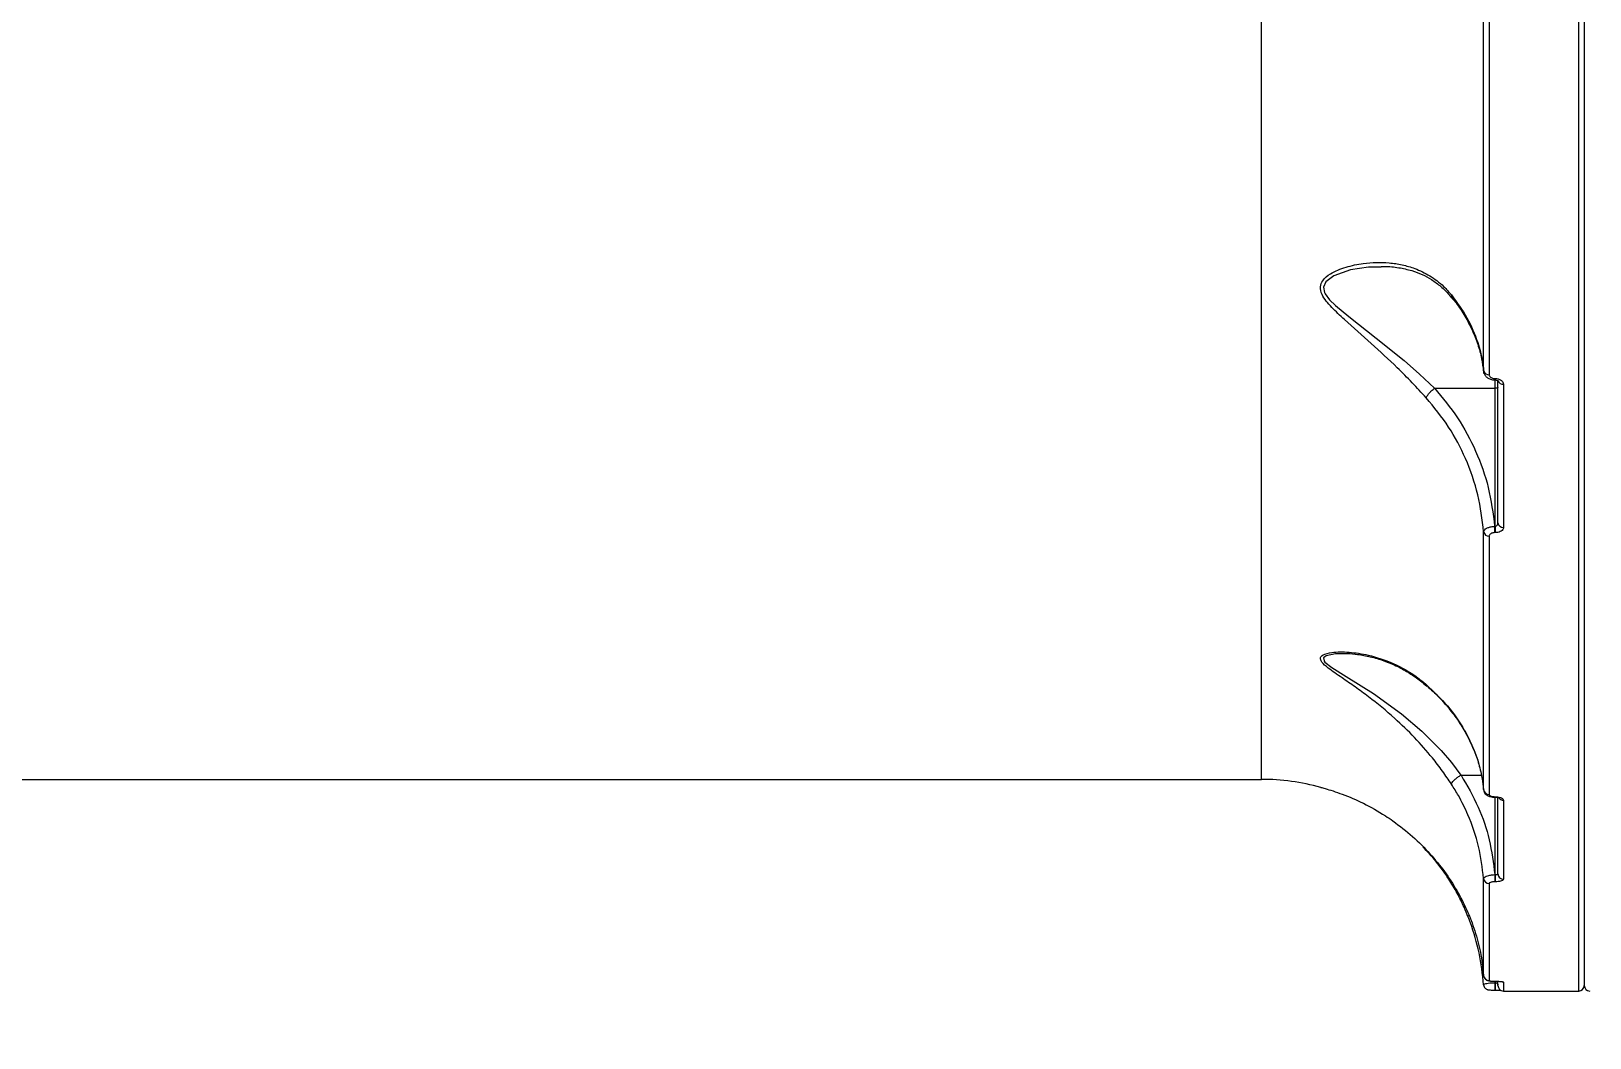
# Model space of a CAD drawing. Header units: millimetres. Extents: x -8327 to 9087, y -6583 to 5996.
# Drawn here: x -1078.8 to -799, y -2635.5 to -2454.7 of the extents above; entities that cross this region are included whole.
import ezdxf

# ---------------------------------------------------------------- set-up
doc = ezdxf.new("R2010")
doc.units = ezdxf.units.MM
for name, color, linetype in [('DIKOM_ОБЪЕКТ', 7, 'Continuous'), ('DIKOM_РАЗМЕР_ЗОНА', 7, 'Continuous'), ('DIKOM_РАЗМЕР_ОБЪЕКТА', 7, 'Continuous')]:
    doc.layers.add(name, color=color, linetype=linetype)
doc.styles.add('style1', font='arial.ttf', dxfattribs={"width": 0.8})
doc.dimstyles.new('1-50', dxfattribs={"dimtxt": 300, "dimasz": 200, "dimexe": 100, "dimexo": 0, "dimgap": 100, "dimtad": 1, "dimtxsty": 'style1', "dimcen": 200, "dimclrd": 7, "dimclre": 7, "dimclrt": 7, "dimadec": 1, "dimazin": 2, "dimtfac": 1, "dimtmove": 0, "dimatfit": 2, "dimfxl": 0, "dimlwd": 25, "dimlwe": 18, "dimarcsym": 0})

# ---------------------------------------------------------------- blocks, each defined once
blk = doc.blocks.new('*D9')
at = {"layer": 'Defpoints', "color": 0, "transparency": 16777216}
for p in [(7087.37, 843.9), (-4957.59, 227.93), (7087.37, -4838.64)]:
    blk.add_point(p, dxfattribs=at)
at = {"layer": 'DIKOM_РАЗМЕР_ОБЪЕКТА', "color": 7, "lineweight": 18, "transparency": 16777216}
for p, q in [((7087.37, 843.9), (7087.37, -4938.64)), ((-4957.59, 227.93), (-4957.59, -4938.64))]:
    blk.add_line(p, q, dxfattribs=at)
at = {"layer": 'DIKOM_РАЗМЕР_ОБЪЕКТА', "color": 7, "lineweight": 25, "transparency": 16777216}
blk.add_line((-4757.59, -4838.64), (6887.37, -4838.64), dxfattribs=at)
at = {"layer": 'DIKOM_РАЗМЕР_ОБЪЕКТА', "color": 7, "transparency": 16777216}
for points in [[(-4757.59, -4805.31), (-4757.59, -4871.97), (-4957.59, -4838.64)], [(6887.37, -4805.31), (6887.37, -4871.97), (7087.37, -4838.64)]]:
    blk.add_solid(points, dxfattribs=at)
at = {"layer": 'DIKOM_РАЗМЕР_ОБЪЕКТА', "color": 7, "transparency": 16777216, "insert": (4098.94, -4585.47), "char_height": 300, "attachment_point": 5, "style": 'style1'}
blk.add_mtext('12040', dxfattribs=at)
blk = doc.blocks.new('*D10')
at = {"layer": 'Defpoints', "color": 0, "transparency": 16777216}
for p in [(-465.57, 4500.84), (-6842.48, -4044.98), (-465.57, -4044.98)]:
    blk.add_point(p, dxfattribs=at)
at = {"layer": 'DIKOM_РАЗМЕР_ОБЪЕКТА', "color": 7, "lineweight": 18, "transparency": 16777216}
for p, q in [((-465.57, 4500.84), (-6942.48, 4500.84)), ((-465.57, -4044.98), (-6942.48, -4044.98))]:
    blk.add_line(p, q, dxfattribs=at)
at = {"layer": 'DIKOM_РАЗМЕР_ОБЪЕКТА', "color": 7, "lineweight": 25, "transparency": 16777216}
blk.add_line((-6842.48, 4300.84), (-6842.48, -3844.98), dxfattribs=at)
at = {"layer": 'DIKOM_РАЗМЕР_ОБЪЕКТА', "color": 7, "transparency": 16777216}
for points in [[(-6875.82, 4300.84), (-6809.15, 4300.84), (-6842.48, 4500.84)], [(-6875.82, -3844.98), (-6809.15, -3844.98), (-6842.48, -4044.98)]]:
    blk.add_solid(points, dxfattribs=at)
at = {"layer": 'DIKOM_РАЗМЕР_ОБЪЕКТА', "color": 7, "transparency": 16777216, "insert": (-7095.66, 227.93), "char_height": 300, "attachment_point": 5, "rotation": 90, "style": 'style1'}
blk.add_mtext('8550', dxfattribs=at)
blk = doc.blocks.new('*D11')
at = {"layer": 'Defpoints', "color": 0, "transparency": 16777216}
for p in [(-800.04, 5995.67), (-7876.63, -5539.81), (-800.04, -5539.81)]:
    blk.add_point(p, dxfattribs=at)
at = {"layer": 'DIKOM_РАЗМЕР_ЗОНА', "color": 7, "lineweight": 18, "transparency": 16777216}
for p, q in [((-800.04, 5995.67), (-7976.63, 5995.67)), ((-800.04, -5539.81), (-7976.63, -5539.81))]:
    blk.add_line(p, q, dxfattribs=at)
at = {"layer": 'DIKOM_РАЗМЕР_ЗОНА', "color": 7, "lineweight": 25, "transparency": 16777216}
blk.add_line((-7876.63, 5795.67), (-7876.63, -5339.81), dxfattribs=at)
at = {"layer": 'DIKOM_РАЗМЕР_ЗОНА', "color": 7, "transparency": 16777216}
for points in [[(-7909.96, 5795.67), (-7843.29, 5795.67), (-7876.63, 5995.67)], [(-7909.96, -5339.81), (-7843.29, -5339.81), (-7876.63, -5539.81)]]:
    blk.add_solid(points, dxfattribs=at)
at = {"layer": 'DIKOM_РАЗМЕР_ЗОНА', "color": 7, "transparency": 16777216, "insert": (-8129.8, 227.93), "char_height": 300, "attachment_point": 5, "rotation": 90, "style": 'style1'}
blk.add_mtext('11550', dxfattribs=at)
blk = doc.blocks.new('*D12')
at = {"layer": 'Defpoints', "color": 0, "transparency": 16777216}
for p in [(-6501.58, 227.93), (9087.37, 227.93), (9087.37, -6483.3)]:
    blk.add_point(p, dxfattribs=at)
at = {"layer": 'DIKOM_РАЗМЕР_ЗОНА', "color": 7, "lineweight": 18, "transparency": 16777216}
for p, q in [((-6501.58, 227.93), (-6501.58, -6583.3)), ((9087.37, 227.93), (9087.37, -6583.3))]:
    blk.add_line(p, q, dxfattribs=at)
at = {"layer": 'DIKOM_РАЗМЕР_ЗОНА', "color": 7, "lineweight": 25, "transparency": 16777216}
blk.add_line((-6301.58, -6483.3), (8887.37, -6483.3), dxfattribs=at)
at = {"layer": 'DIKOM_РАЗМЕР_ЗОНА', "color": 7, "transparency": 16777216}
for points in [[(-6301.58, -6449.97), (-6301.58, -6516.64), (-6501.58, -6483.3)], [(8887.37, -6449.97), (8887.37, -6516.64), (9087.37, -6483.3)]]:
    blk.add_solid(points, dxfattribs=at)
at = {"layer": 'DIKOM_РАЗМЕР_ЗОНА', "color": 7, "transparency": 16777216, "insert": (2981.2, -6230.13), "char_height": 300, "attachment_point": 5, "style": 'style1'}
blk.add_mtext('15500', dxfattribs=at)

msp = doc.modelspace()

# ---------------------------------------------------------------- linework, layer by layer
at = {"layer": 'DIKOM_ОБЪЕКТ', "color": 7, "linetype": 'Continuous', "lineweight": 15}
for p, q in [((-801.039, -2627.071), (-801.039, -2208.074)), ((-800.039, -2208.072), (-800.039, -2626.072)), ((-857.989, -2589.072), (-857.989, -2268.919)), ((-818.097, -2515.739), (-818.097, -2449.907)), ((-817.099, -2450.444), (-817.099, -2516.421)), ((-816.095, -2517.1), (-816.039, -2517.1)), ((-816.095, -2517.362), (-816.095, -2517.1)), ((-816.095, -2517.362), (-816.039, -2517.362)), ((-816.039, -2517.362), (-816.039, -2517.1)), ((-816.039, -2518.842), (-816.039, -2517.395)), ((-815.539, -2543.032), (-815.539, -2517.372)), ((-826.927, -2518.842), (-816.039, -2518.842)), ((-816.039, -2543.643), (-816.039, -2518.842)), ((-814.539, -2518.113), (-814.539, -2543.833)), ((-818.097, -2590.922), (-818.097, -2544.637)), ((-817.099, -2545.383), (-817.099, -2591.771)), ((-816.119, -2543.643), (-816.039, -2543.643)), ((-816.119, -2543.643), (-816.119, -2544.773)), ((-816.039, -2544.773), (-816.119, -2544.773)), ((-816.039, -2543.643), (-816.039, -2544.773)), ((-843.169, -2566.518), (-843.593, -2566.516)), ((-1228.089, -2589.072), (-857.989, -2589.072)), ((-822.154, -2588.301), (-818.524, -2588.301)), ((-816.119, -2592.182), (-816.039, -2592.182)), ((-816.119, -2592.264), (-816.119, -2592.182)), ((-816.119, -2592.265), (-816.119, -2592.264)), ((-816.119, -2592.265), (-816.039, -2592.265)), ((-816.039, -2592.265), (-816.039, -2592.182)), ((-816.039, -2606.183), (-816.039, -2592.265)), ((-815.539, -2606.057), (-815.539, -2592.431)), ((-814.539, -2592.809), (-814.539, -2607.01)), ((-818.097, -2624.276), (-818.097, -2606.885)), ((-816.095, -2606.183), (-816.039, -2606.183)), ((-816.095, -2606.183), (-816.095, -2607.467)), ((-816.039, -2606.183), (-816.039, -2607.467)), ((-817.099, -2607.769), (-817.099, -2625.199)), ((-816.039, -2607.467), (-816.095, -2607.467)), ((-816.143, -2625.309), (-816.039, -2625.309)), ((-816.143, -2625.313), (-816.143, -2625.309)), ((-816.143, -2625.313), (-816.039, -2625.313)), ((-816.107, -2625.315), (-816.072, -2625.568)), ((-816.072, -2625.568), (-816.039, -2625.568)), ((-816.072, -2625.568), (-816.072, -2626.903)), ((-816.039, -2625.313), (-816.039, -2625.309)), ((-816.039, -2625.568), (-816.039, -2625.316)), ((-816.039, -2625.568), (-816.039, -2626.903)), ((-815.539, -2626.072), (-815.539, -2625.468)), ((-814.539, -2625.475), (-814.539, -2627.071)), ((-816.072, -2626.903), (-816.039, -2626.903)), ((-814.539, -2627.071), (-801.039, -2627.071))]:
    msp.add_line(p, q, dxfattribs=at)
at = {"layer": 'DIKOM_ОБЪЕКТ', "color": 7, "linetype": 'Continuous', "lineweight": 15, "flags": 128}
for points in [[(-836.477, -2497.108), (-838.775, -2497.105), (-841.993, -2497.618), (-844.956, -2498.663), (-846.438, -2499.75), (-846.86, -2500.722), (-846.678, -2501.658), (-846.549, -2501.917), (-845.754, -2502.987), (-844.709, -2504.01), (-842.311, -2505.993), (-837.363, -2509.836), (-832.383, -2513.872), (-829.596, -2516.329), (-826.93, -2518.842), (-826.93, -2518.843), (-826.93, -2518.843)], [(-815.539, -2518.679), (-815.549, -2518.711), (-815.577, -2518.741), (-815.624, -2518.769), (-815.686, -2518.794), (-815.762, -2518.814), (-815.848, -2518.829), (-815.942, -2518.839), (-816.039, -2518.842)], [(-843.593, -2566.516), (-844.699, -2566.512), (-846.352, -2566.872), (-846.83, -2567.272), (-846.734, -2567.817), (-846.729, -2567.825), (-846.582, -2568.014), (-845.372, -2568.991), (-842.789, -2570.591), (-837.854, -2573.682), (-832.849, -2577.292), (-829.188, -2580.433), (-825.75, -2583.898), (-823.88, -2586.07), (-822.162, -2588.301), (-822.161, -2588.303), (-822.161, -2588.303)]]:
    msp.add_lwpolyline(points, dxfattribs=at)
at = {"layer": 'DIKOM_ОБЪЕКТ', "color": 7, "linetype": 'Continuous', "lineweight": 15}
for centre, radius, start, end in [((-817.203, -2515.502), 0.925, 194.80412, 276.41751), ((-814.637, -2517.17), 0.948, 200.98198, 275.9365), ((-817.179, -2544.45), 0.937, 191.51508, 274.85478), ((-814.628, -2542.92), 0.918, 186.99049, 275.5734), ((-857.989, -2629.072), 40, 74.5152, 90), ((-817.136, -2590.803), 0.968, 187.02931, 272.155), ((-814.55, -2591.779), 1.03, 217.75015, 270.59921), ((-817.12, -2606.787), 0.982, 185.6922, 271.19734), ((-814.563, -2606.033), 0.977, 181.45227, 271.35983), ((-817.101, -2624.201), 0.998, 184.32549, 270.12616), ((-814.539, -2626.072), 1, 180, 270), ((-814.54, -2624.472), 1.003, 243.22775, 270.01177), ((-801.039, -2626.072), 1, 270, 0), ((-799.039, -2626.072), 1, 180, 270)]:
    msp.add_arc(centre, radius, start, end, dxfattribs=at)
for points, knots in [([(-828.408, -2520.561), (-829.237, -2519.659), (-830.91, -2517.841), (-834.211, -2514.536), (-838.323, -2510.709), (-842.367, -2507.19), (-845.034, -2504.702), (-846.377, -2503.189), (-847.206, -2501.948), (-847.524, -2500.649), (-846.987, -2499.323), (-845.383, -2498.052), (-842.804, -2497.025), (-839.214, -2496.273), (-835.79, -2496.182), (-832.711, -2496.644), (-830.252, -2497.355), (-827.725, -2498.575), (-825.525, -2500.211), (-824.325, -2501.581), (-823.864, -2502.107)], [0, 0, 0, 0, 0.0563572, 0.1136163, 0.2103738, 0.3099882, 0.3619818, 0.3883025, 0.4153407, 0.4457408, 0.4740999, 0.5168003, 0.5802345, 0.6452965, 0.7405626, 0.7897117, 0.8388459, 0.899361, 0.961361, 1, 1, 1, 1]), ([(-836.461, -2497.012), (-836.266, -2497.004), (-835.205, -2496.961), (-833.371, -2497.161), (-831.113, -2497.651), (-829.138, -2498.378), (-827.405, -2499.313), (-825.787, -2500.541), (-824.575, -2501.677), (-823.963, -2502.482), (-823.809, -2502.685)], [0, 0, 0, 0, 0.0404896, 0.2201549, 0.3911351, 0.534158, 0.6703299, 0.8144128, 0.9532603, 1, 1, 1, 1]), ([(-823.864, -2502.107), (-822.886, -2503.451), (-820.907, -2506.169), (-819.206, -2510.206), (-818.373, -2513.433), (-818.168, -2515.14), (-818.097, -2515.739)], [0, 0, 0, 0, 0.31819743, 0.64396097, 0.87525326, 1, 1, 1, 1]), ([(-823.864, -2502.107), (-823.864, -2502.134), (-823.863, -2502.236), (-823.839, -2502.409), (-823.75, -2502.51), (-823.705, -2502.562)], [0, 0, 0, 0, 0.1436323, 0.5627493, 1, 1, 1, 1]), ([(-823.793, -2502.63), (-823.54, -2502.932), (-822.66, -2503.987), (-821.433, -2505.912), (-820.117, -2508.384), (-819.12, -2510.941), (-818.424, -2513.43), (-818.222, -2515.072), (-818.129, -2515.834)], [0, 0, 0, 0, 0.0757381, 0.264266, 0.4539643, 0.6444293, 0.8351674, 1, 1, 1, 1]), ([(-818.129, -2515.834), (-818.104, -2515.951), (-818.079, -2516.073), (-818.076, -2516.196), (-818.076, -2516.2)], [0, 0, 0, 0, 0.9677732, 1, 1, 1, 1]), ([(-818.075, -2515.823), (-818.078, -2515.857), (-818.093, -2516.078), (-817.903, -2516.464), (-817.539, -2516.905), (-816.995, -2517.217), (-816.481, -2517.372), (-816.169, -2517.347), (-816.095, -2517.341)], [0, 0, 0, 0, 0.0373192, 0.245582, 0.4492302, 0.6711348, 0.9223039, 1, 1, 1, 1]), ([(-817.099, -2516.421), (-817.088, -2516.497), (-817.066, -2516.65), (-816.893, -2516.853), (-816.639, -2517.006), (-816.356, -2517.089), (-816.169, -2517.097), (-816.095, -2517.1)], [0, 0, 0, 0, 0.2142693, 0.4284739, 0.6429364, 0.8577303, 1, 1, 1, 1]), ([(-816.04, -2517.365), (-815.984, -2517.366), (-815.86, -2517.368), (-815.693, -2517.411), (-815.572, -2517.463), (-815.505, -2517.511), (-815.502, -2517.515), (-815.501, -2517.517)], [0, 0, 0, 0, 0.1827325, 0.4090761, 0.6114905, 0.8032776, 1, 1, 1, 1]), ([(-816.039, -2517.1), (-815.929, -2517.105), (-815.65, -2517.118), (-815.229, -2517.239), (-814.848, -2517.468), (-814.589, -2517.772), (-814.556, -2517.999), (-814.539, -2518.113)], [0, 0, 0, 0, 0.140818, 0.3552661, 0.5700474, 0.7849487, 1, 1, 1, 1]), ([(-828.408, -2520.561), (-828.393, -2520.524), (-828.35, -2520.417), (-828.199, -2520.16), (-827.894, -2519.763), (-827.44, -2519.281), (-827.1, -2518.989), (-826.93, -2518.843)], [0, 0, 0, 0, 0.0873099, 0.2535983, 0.5024408, 0.7512493, 1, 1, 1, 1]), ([(-826.93, -2518.843), (-826.929, -2518.842), (-826.929, -2518.842), (-826.928, -2518.842), (-826.927, -2518.842), (-826.927, -2518.842)], [0, 0, 0, 0, 0.3896409, 0.9140736, 1, 1, 1, 1]), ([(-826.927, -2518.842), (-825.487, -2520.574), (-822.569, -2524.082), (-819.366, -2530.143), (-817.015, -2536.7), (-816.42, -2541.309), (-816.119, -2543.643)], [0, 0, 0, 0, 0.2419663, 0.4901359, 0.7417775, 1, 1, 1, 1]), ([(-818.097, -2544.637), (-818.368, -2542.414), (-818.917, -2537.909), (-821.142, -2531.576), (-824.224, -2525.655), (-827.002, -2522.273), (-828.408, -2520.561)], [0, 0, 0, 0, 0.25361166, 0.51397716, 0.75398033, 1, 1, 1, 1]), ([(-818.097, -2544.637), (-818.081, -2544.554), (-818.047, -2544.37), (-817.78, -2544.099), (-817.335, -2543.864), (-816.762, -2543.694), (-816.333, -2543.66), (-816.119, -2543.643)], [0, 0, 0, 0, 0.1700367, 0.3808274, 0.5867084, 0.7931169, 1, 1, 1, 1]), ([(-816.119, -2544.773), (-816.226, -2544.779), (-816.441, -2544.792), (-816.728, -2544.891), (-816.948, -2545.036), (-817.078, -2545.209), (-817.093, -2545.329), (-817.099, -2545.383)], [0, 0, 0, 0, 0.20401767, 0.40802309, 0.61356456, 0.82654665, 1, 1, 1, 1]), ([(-816.039, -2543.643), (-815.994, -2543.639), (-815.939, -2543.633), (-815.834, -2543.595), (-815.725, -2543.522), (-815.615, -2543.375), (-815.55, -2543.205), (-815.543, -2543.086), (-815.539, -2543.032)], [0, 0, 0, 0, 0.1445191, 0.1753792, 0.3625904, 0.5710145, 0.8048089, 1, 1, 1, 1]), ([(-814.539, -2543.833), (-814.55, -2543.917), (-814.573, -2544.104), (-814.776, -2544.37), (-815.115, -2544.594), (-815.551, -2544.744), (-815.877, -2544.763), (-816.039, -2544.773)], [0, 0, 0, 0, 0.1741573, 0.3895653, 0.5958316, 0.7978627, 1, 1, 1, 1]), ([(-823.864, -2589.952), (-824.392, -2589.163), (-825.456, -2587.571), (-827.653, -2584.718), (-830.501, -2581.478), (-834.36, -2577.747), (-837.986, -2574.784), (-841.18, -2572.466), (-843.668, -2570.746), (-845.818, -2569.278), (-846.955, -2568.282), (-847.38, -2567.643), (-847.462, -2567.154), (-846.843, -2566.585), (-845.088, -2566.173), (-842.236, -2566.163), (-838.474, -2566.739), (-834.271, -2568.13), (-830.789, -2570.08), (-828.904, -2571.631), (-828.408, -2572.039)], [0, 0, 0, 0, 0.044065, 0.0889576, 0.1624873, 0.2382057, 0.335244, 0.3852655, 0.4352607, 0.4935518, 0.5321361, 0.5402099, 0.56656, 0.5927397, 0.6382719, 0.7076007, 0.7787225, 0.8710009, 0.9660312, 1, 1, 1, 1]), ([(-843.594, -2566.455), (-843.24, -2566.454), (-842.315, -2566.45), (-840.591, -2566.616), (-838.402, -2567.025), (-835.97, -2567.744), (-833.613, -2568.719), (-831.429, -2569.945), (-829.683, -2571.128), (-828.679, -2572.01), (-828.299, -2572.344)], [0, 0, 0, 0, 0.0739342, 0.1933038, 0.3371211, 0.4891198, 0.6477628, 0.7869268, 0.9193983, 1, 1, 1, 1]), ([(-828.408, -2572.039), (-827.085, -2573.295), (-824.408, -2575.837), (-821.747, -2579.715), (-819.873, -2583.479), (-818.636, -2587.058), (-818.277, -2589.628), (-818.097, -2590.922)], [0, 0, 0, 0, 0.2308598, 0.4671747, 0.6265699, 0.8119889, 1, 1, 1, 1]), ([(-828.408, -2572.039), (-828.393, -2572.08), (-828.357, -2572.184), (-828.285, -2572.253), (-828.241, -2572.295)], [0, 0, 0, 0, 0.3935264, 1, 1, 1, 1]), ([(-828.251, -2572.304), (-827.526, -2572.967), (-826.037, -2574.328), (-824.091, -2576.561), (-822.356, -2578.948), (-820.898, -2581.402), (-820.171, -2583.089), (-819.816, -2583.913)], [0, 0, 0, 0, 0.1918718, 0.3941177, 0.5982022, 0.803913, 1, 1, 1, 1]), ([(-819.816, -2583.913), (-819.797, -2583.953), (-819.381, -2584.859), (-818.851, -2586.693), (-818.287, -2589.008), (-818.17, -2590.444), (-818.127, -2590.967)], [0, 0, 0, 0, 0.0178237, 0.3983445, 0.7808026, 1, 1, 1, 1]), ([(-823.864, -2589.952), (-823.864, -2589.939), (-823.864, -2589.887), (-823.819, -2589.738), (-823.634, -2589.456), (-823.247, -2589.065), (-822.736, -2588.657), (-822.353, -2588.421), (-822.161, -2588.303)], [0, 0, 0, 0, 0.0380932, 0.1491961, 0.3619241, 0.5746226, 0.7872973, 1, 1, 1, 1]), ([(-818.097, -2606.885), (-818.338, -2604.952), (-818.828, -2601.04), (-820.557, -2596.071), (-822.345, -2592.396), (-823.444, -2590.628), (-823.864, -2589.952)], [0, 0, 0, 0, 0.3247104, 0.6574852, 0.8690057, 1, 1, 1, 1]), ([(-822.161, -2588.303), (-822.16, -2588.302), (-822.157, -2588.301), (-822.155, -2588.301), (-822.154, -2588.301)], [0, 0, 0, 0, 0.6009552, 1, 1, 1, 1]), ([(-822.154, -2588.301), (-821.062, -2590.189), (-818.924, -2593.884), (-816.881, -2599.947), (-816.359, -2604.087), (-816.095, -2606.183)], [0, 0, 0, 0, 0.3403201, 0.6660522, 1, 1, 1, 1]), ([(-847.318, -2590.52), (-847.33, -2590.517), (-847.36, -2590.509), (-846.51, -2590.736), (-845.159, -2591.141), (-842.859, -2591.933), (-839.663, -2593.297), (-836.581, -2595.015), (-834.831, -2596.22), (-834.382, -2596.529)], [0, 0, 0, 0, 0.062301, 0.1625196, 0.2802422, 0.4011583, 0.6535772, 0.9112462, 1, 1, 1, 1]), ([(-818.074, -2590.964), (-818.061, -2591.081), (-818.032, -2591.335), (-817.807, -2591.666), (-817.48, -2591.948), (-817.008, -2592.159), (-816.522, -2592.271), (-816.199, -2592.253), (-816.119, -2592.248)], [0, 0, 0, 0, 0.1329387, 0.2914847, 0.4529344, 0.647963, 0.9136584, 1, 1, 1, 1]), ([(-817.099, -2591.771), (-817.088, -2591.819), (-817.065, -2591.916), (-816.883, -2592.043), (-816.618, -2592.135), (-816.346, -2592.177), (-816.178, -2592.181), (-816.119, -2592.182)], [0, 0, 0, 0, 0.2287771, 0.4578135, 0.6784936, 0.8883188, 1, 1, 1, 1]), ([(-816.039, -2592.182), (-815.953, -2592.184), (-815.695, -2592.189), (-815.278, -2592.255), (-814.872, -2592.396), (-814.593, -2592.59), (-814.557, -2592.736), (-814.539, -2592.809)], [0, 0, 0, 0, 0.1082589, 0.3204224, 0.5430635, 0.7715542, 1, 1, 1, 1]), ([(-816.039, -2592.269), (-815.98, -2592.268), (-815.824, -2592.267), (-815.602, -2592.301), (-815.427, -2592.344), (-815.331, -2592.386), (-815.33, -2592.387), (-815.329, -2592.387)], [0, 0, 0, 0, 0.1629584, 0.4284212, 0.6545085, 0.8457971, 1, 1, 1, 1]), ([(-834.382, -2596.529), (-833.176, -2597.444), (-830.749, -2599.284), (-827.7, -2602.363), (-825.059, -2605.608), (-822.859, -2608.992), (-821.035, -2612.554), (-819.624, -2616.256), (-818.568, -2620.18), (-818.258, -2622.873), (-818.097, -2624.276)], [0, 0, 0, 0, 0.1236848, 0.2488928, 0.3689556, 0.4907461, 0.6125446, 0.7380545, 0.8635703, 1, 1, 1, 1]), ([(-820.855, -2613.827), (-821.099, -2613.231), (-821.69, -2611.79), (-822.847, -2609.467), (-824.512, -2606.663), (-826.544, -2603.808), (-828.196, -2602.035), (-828.982, -2601.191)], [0, 0, 0, 0, 0.1309355, 0.3168953, 0.5075226, 0.765552, 1, 1, 1, 1]), ([(-818.097, -2606.885), (-818.075, -2606.813), (-818.031, -2606.669), (-817.688, -2606.468), (-817.181, -2606.307), (-816.617, -2606.211), (-816.243, -2606.191), (-816.095, -2606.183)], [0, 0, 0, 0, 0.2142716, 0.4283234, 0.6427602, 0.8576256, 1, 1, 1, 1]), ([(-816.039, -2606.183), (-816.003, -2606.182), (-815.91, -2606.18), (-815.769, -2606.166), (-815.642, -2606.138), (-815.556, -2606.1), (-815.545, -2606.072), (-815.539, -2606.057)], [0, 0, 0, 0, 0.1408747, 0.3551699, 0.569866, 0.7849669, 1, 1, 1, 1]), ([(-814.539, -2607.01), (-814.556, -2607.061), (-814.589, -2607.165), (-814.848, -2607.301), (-815.229, -2607.404), (-815.65, -2607.459), (-815.929, -2607.464), (-816.039, -2607.467)], [0, 0, 0, 0, 0.2150412, 0.4299973, 0.6447137, 0.8591895, 1, 1, 1, 1]), ([(-816.095, -2607.467), (-816.169, -2607.468), (-816.356, -2607.472), (-816.639, -2607.508), (-816.893, -2607.577), (-817.066, -2607.667), (-817.088, -2607.735), (-817.099, -2607.769)], [0, 0, 0, 0, 0.14228011, 0.35704213, 0.57153215, 0.7856747, 1, 1, 1, 1]), ([(-820.855, -2613.827), (-820.858, -2613.818), (-820.885, -2613.749), (-820.889, -2613.645), (-820.782, -2613.524), (-820.755, -2613.494)], [0, 0, 0, 0, 0.0961022, 0.7751237, 1, 1, 1, 1]), ([(-818.097, -2625.944), (-818.315, -2624.02), (-818.745, -2620.247), (-819.931, -2616.236), (-820.728, -2614.158), (-820.855, -2613.827)], [0, 0, 0, 0, 0.4665369, 0.9150181, 1, 1, 1, 1]), ([(-818.096, -2624.283), (-818.096, -2624.284), (-818.113, -2624.405), (-818.017, -2624.626), (-817.859, -2624.881), (-817.662, -2625.05), (-817.468, -2625.154), (-817.273, -2625.22), (-817.036, -2625.267), (-816.722, -2625.298), (-816.361, -2625.314), (-816.168, -2625.312), (-816.105, -2625.311)], [0, 0, 0, 0, 0.0005982, 0.1306808, 0.2350019, 0.3260942, 0.4090617, 0.4910123, 0.6065221, 0.7971289, 0.9339495, 1, 1, 1, 1]), ([(-818.093, -2625.953), (-818.094, -2625.958), (-818.103, -2626.08), (-818.018, -2626.292), (-817.863, -2626.535), (-817.681, -2626.694), (-817.507, -2626.791), (-817.359, -2626.841), (-817.253, -2626.863), (-817.169, -2626.875), (-817.03, -2626.887), (-816.803, -2626.895), (-816.424, -2626.902), (-816.182, -2626.903), (-816.072, -2626.903)], [0, 0, 0, 0, 0.0055686, 0.1255242, 0.2215397, 0.3025373, 0.3710304, 0.4265234, 0.466873, 0.5036314, 0.5647281, 0.7523734, 0.8880465, 1, 1, 1, 1]), ([(-818.093, -2625.953), (-818.094, -2625.958), (-818.103, -2626.08), (-818.018, -2626.292), (-817.863, -2626.535), (-817.681, -2626.694), (-817.507, -2626.791), (-817.359, -2626.841), (-817.253, -2626.863), (-817.169, -2626.875), (-817.03, -2626.887), (-816.803, -2626.895), (-816.424, -2626.902), (-816.182, -2626.903), (-816.072, -2626.903)], [0, 0, 0, 0, 0.0055686, 0.1255242, 0.2215397, 0.3025373, 0.3710304, 0.4265234, 0.466873, 0.5036314, 0.5647281, 0.7523734, 0.8880465, 1, 1, 1, 1]), ([(-818.097, -2625.944), (-818.083, -2625.913), (-818.052, -2625.847), (-817.761, -2625.747), (-817.299, -2625.66), (-816.718, -2625.595), (-816.289, -2625.577), (-816.072, -2625.568)], [0, 0, 0, 0, 0.1847815, 0.3988421, 0.6013139, 0.7990665, 1, 1, 1, 1]), ([(-817.099, -2625.199), (-817.083, -2625.215), (-817.055, -2625.243), (-816.85, -2625.277), (-816.593, -2625.299), (-816.343, -2625.308), (-816.189, -2625.309), (-816.143, -2625.309)], [0, 0, 0, 0, 0.3025335, 0.5345872, 0.7254303, 0.9170252, 1, 1, 1, 1]), ([(-816.039, -2625.309), (-815.969, -2625.309), (-815.727, -2625.311), (-815.332, -2625.326), (-814.923, -2625.36), (-814.607, -2625.412), (-814.563, -2625.453), (-814.539, -2625.475)], [0, 0, 0, 0, 0.0796657, 0.2757315, 0.4707605, 0.7105385, 1, 1, 1, 1]), ([(-816.039, -2625.568), (-815.997, -2625.57), (-815.942, -2625.573), (-815.839, -2625.598), (-815.728, -2625.642), (-815.619, -2625.731), (-815.552, -2625.835), (-815.543, -2625.91), (-815.539, -2625.946)], [0, 0, 0, 0, 0.1272097, 0.1625655, 0.3403962, 0.5453927, 0.7831066, 1, 1, 1, 1]), ([(-815.95, -2625.315), (-815.883, -2625.315), (-815.686, -2625.316), (-815.378, -2625.33), (-815.093, -2625.353), (-814.931, -2625.378), (-814.918, -2625.381), (-814.914, -2625.382)], [0, 0, 0, 0, 0.12146102, 0.36045901, 0.6195188, 0.87174182, 1, 1, 1, 1]), ([(-816.039, -2626.903), (-816.026, -2626.903), (-815.847, -2626.902), (-815.504, -2626.906), (-815.165, -2626.911), (-815.054, -2626.915), (-815.039, -2626.915)], [0, 0, 0, 0, 0.0353338, 0.4769732, 0.9268946, 1, 1, 1, 1])]:
    msp.add_open_spline(points, degree=3, knots=knots, dxfattribs=at)

# ---------------------------------------------------------------- dimensions: what is measured, and where the dimension line sits
at = {"layer": 'DIKOM_РАЗМЕР_ЗОНА'}
dim = msp.add_linear_dim(base=(-7876.626, -5539.809), p1=(-800.039, 5995.666), p2=(-800.039, -5539.809), angle=90, text='11550', dimstyle='1-50', dxfattribs=at)
dim.commit()
dim.dimension.update_dxf_attribs({"geometry": '*D11', "text_midpoint": (-7876.626, 227.928), "dimtype": 160})
dim = msp.add_linear_dim(base=(9087.366, -6483.303), p1=(-6501.585, 227.929), p2=(9087.366, 227.928), text='15500', dimstyle='1-50', dxfattribs=at)
dim.commit()
dim.dimension.update_dxf_attribs({"geometry": '*D12', "text_midpoint": (2981.198, -6483.303), "dimtype": 160})
at = {"layer": 'DIKOM_РАЗМЕР_ОБЪЕКТА'}
dim = msp.add_linear_dim(base=(-6842.485, -4044.984), p1=(-465.572, 4500.841), p2=(-465.572, -4044.984), angle=90, text='8550', dimstyle='1-50', dxfattribs=at)
dim.commit()
dim.dimension.update_dxf_attribs({"geometry": '*D10', "text_midpoint": (-6842.485, 227.928), "dimtype": 160})
dim = msp.add_linear_dim(base=(7087.366, -4838.641), p1=(-4957.594, 227.929), p2=(7087.366, 843.902), text='12040', dimstyle='1-50', dxfattribs=at)
dim.commit()
dim.dimension.update_dxf_attribs({"geometry": '*D9', "text_midpoint": (4098.945, -4838.641), "dimtype": 160})

doc.saveas('drawing.dxf')
